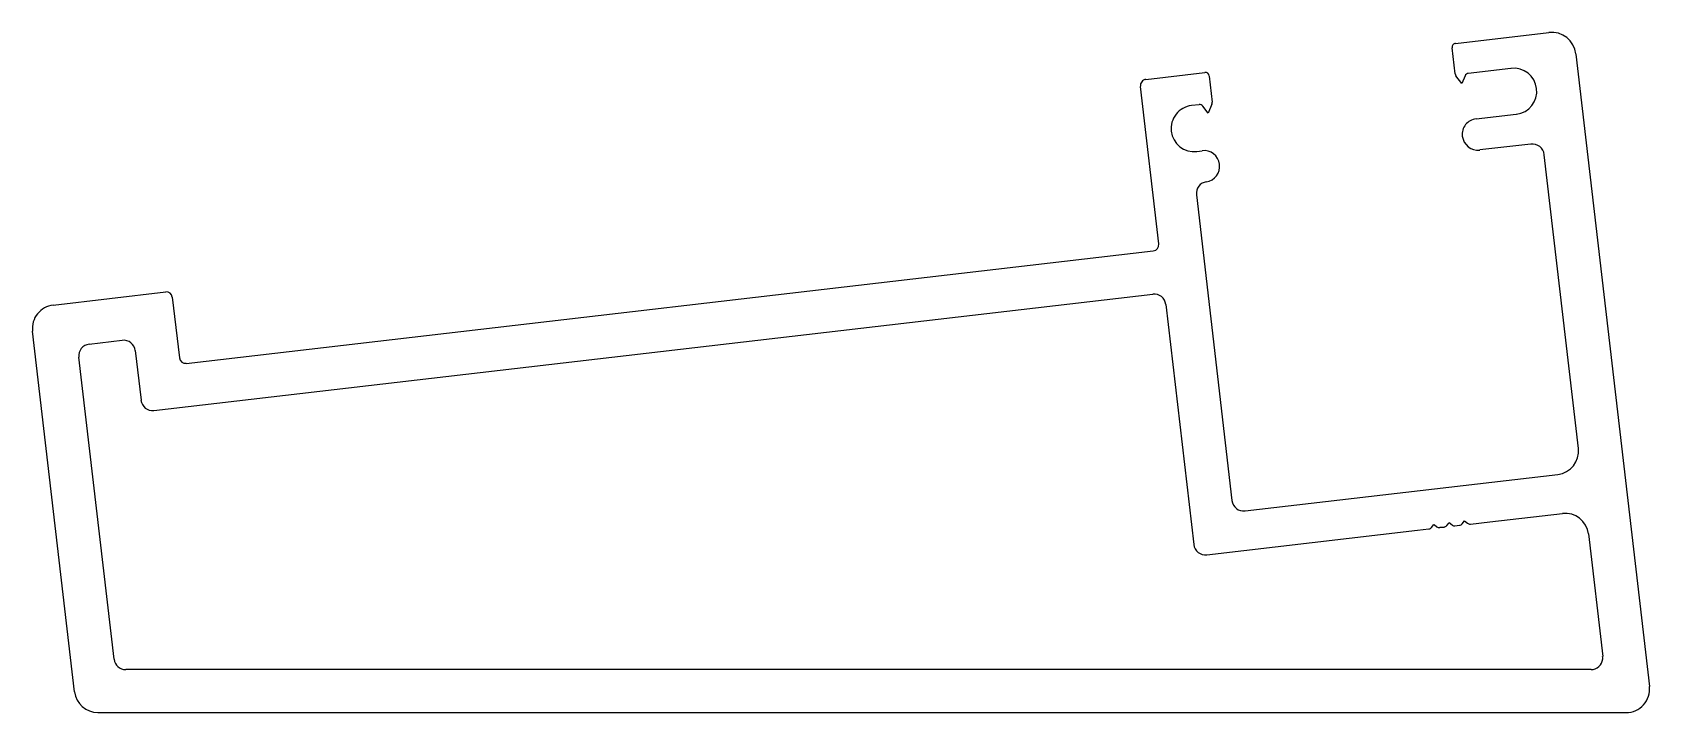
# Model space of a CAD drawing. Extents: x -53 to 52, y 5 to 49.
import ezdxf

# ---------------------------------------------------------------- set-up
doc = ezdxf.new("R2010")
doc.units = 0
doc.layers.add('1', color=7, linetype='CONTINUOUS')
doc.layers.add('5', color=7, linetype='CONTINUOUS')

msp = doc.modelspace()

# ---------------------------------------------------------------- linework, layer by layer
at = {"layer": '1', "color": 7, "linetype": 'CONTINUOUS'}
for p, q in [((-45.55, 24.53), (19.29, 32.07)), ((20.14, 31.41), (21.95, 15.83)), ((-49.76, 28.83), (-47.61, 29.08)), ((-46.77, 28.41), (-46.39, 25.19)), ((-48.14, 8.37), (-50.43, 27.99)), ((36.47, 16.75), (37.22, 16.84)), ((37.22, 16.84), (37.22, 16.84)), ((37.39, 16.93), (37.54, 17.12)), ((37.55, 17.12), (37.74, 16.97)), ((37.92, 16.92), (38.21, 16.95)), ((38.21, 16.95), (37.92, 16.92)), ((37.92, 16.92), (38.21, 16.95)), ((38.21, 16.95), (37.92, 16.92)), ((37.92, 16.92), (38.21, 16.95)), ((38.38, 17.05), (38.53, 17.23)), ((38.54, 17.24), (38.73, 17.09)), ((38.91, 17.03), (39.2, 17.07)), ((39.37, 17.16), (39.52, 17.35)), ((39.53, 17.35), (39.72, 17.2)), ((39.91, 17.15), (41.17, 17.3)), ((41.17, 17.3), (45.88, 17.84)), ((22.8, 15.16), (36.47, 16.75)), ((47.57, 16.51), (48.5, 8.55)), ((47.74, 7.7), (-47.38, 7.7))]:
    msp.add_line(p, q, dxfattribs=at)
for centre, radius, start, end in [((19.38, 31.32), 0.762, 6.6403, 96.6403), ((-49.67, 28.07), 0.762, 96.6403, 186.6403), ((-47.52, 28.32), 0.762, 6.6403, 96.6403), ((-45.64, 25.28), 0.762, 186.6403, 276.6403), ((46.06, 16.33), 1.52, 6.6403, 96.6403), ((37.19, 17.08), 0.25, 276.6403, 321.6403), ((37.54, 17.11), 0.008, 51.6403, 141.6403), ((37.89, 17.17), 0.25, 231.6403, 276.6403), ((38.18, 17.2), 0.25, 276.6403, 321.6403), ((38.53, 17.23), 0.008, 51.6403, 141.6403), ((38.88, 17.28), 0.25, 231.6403, 276.6403), ((39.18, 17.32), 0.25, 276.6403, 321.6403), ((39.53, 17.35), 0.008, 51.6403, 141.6403), ((39.88, 17.4), 0.25, 231.6403, 276.6403), ((22.71, 15.91), 0.762, 186.6403, 276.6403), ((47.74, 8.46), 0.762, 354.5602, 6.6403), ((-47.38, 8.46), 0.762, 186.6403, 270), ((47.74, 8.46), 0.762, 270, 354.5602)]:
    msp.add_arc(centre, radius, start, end, dxfattribs=at)
at = {"layer": '5', "color": 7, "linetype": 'CONTINUOUS'}
for p, q in [((38.94, 48.36), (45, 49.07)), ((38.92, 46.38), (38.72, 48.08)), ((46.76, 47.67), (51.54, 6.6)), ((18.85, 46.02), (22.67, 46.47)), ((22.95, 46.24), (23.15, 44.55)), ((39.35, 45.75), (38.97, 46.26)), ((39.57, 46.26), (39.35, 45.75)), ((42.54, 46.74), (39.77, 46.41)), ((19.68, 35.34), (18.49, 45.57)), ((22.31, 44.38), (21.8, 44.32)), ((22.88, 43.83), (22.55, 44.28)), ((23.13, 44.42), (22.88, 43.83)), ((40.28, 43.46), (42.89, 43.76)), ((22.15, 41.34), (22.49, 41.38)), ((43.83, 41.82), (40.52, 41.44)), ((46.93, 22.06), (44.7, 41.13)), ((22.12, 38.53), (24.43, 18.67)), ((-43.45, 27.58), (19.32, 34.89)), ((-52.1, 31.37), (-44.78, 32.22)), ((-44.36, 31.89), (-43.9, 27.94)), ((-50.71, 6.25), (-53.44, 29.68)), ((25.28, 18), (45.59, 20.37)), ((0.41, 4.9), (-49.19, 4.9)), ((50.02, 4.9), (0.41, 4.9))]:
    msp.add_line(p, q, dxfattribs=at)
for centre, radius, start, end in [((38.97, 48.11), 0.254, 96.6403, 186.6403), ((45.18, 47.49), 1.59, 6.6403, 96.6403), ((22.7, 46.22), 0.254, 6.6403, 96.6403), ((39.17, 46.41), 0.254, 186.6403, 216.6403), ((39.8, 46.16), 0.254, 96.6403, 156.6403), ((42.72, 45.25), 1.5, 6.6403, 96.6403), ((18.89, 45.62), 0.406, 96.6403, 186.6403), ((42.72, 45.25), 1.5, 276.6403, 6.6403), ((21.98, 42.83), 1.5, 96.6403, 186.6403), ((22.34, 44.13), 0.254, 36.6403, 96.6403), ((22.9, 44.52), 0.254, 336.6403, 6.6403), ((40.4, 42.45), 1.02, 96.6403, 186.6403), ((21.98, 42.83), 1.5, 186.6403, 276.6403), ((40.4, 42.45), 1.02, 186.6403, 276.6403), ((22.61, 40.38), 1.02, 278.6063, 96.6403), ((43.92, 41.04), 0.787, 6.6403, 96.6403), ((22.88, 38.62), 0.762, 98.6064, 186.6403), ((19.28, 35.29), 0.406, 276.6403, 6.6403), ((-44.74, 31.84), 0.381, 6.6403, 96.6403), ((-51.92, 29.86), 1.52, 96.6403, 186.6403), ((-43.5, 27.99), 0.406, 186.6403, 276.6403), ((45.41, 21.88), 1.52, 276.6403, 6.6403), ((25.19, 18.76), 0.762, 186.6403, 276.6403), ((50.02, 6.43), 1.52, 270, 6.6403), ((-49.19, 6.43), 1.52, 186.6403, 270)]:
    msp.add_arc(centre, radius, start, end, dxfattribs=at)

doc.saveas('drawing.dxf')
